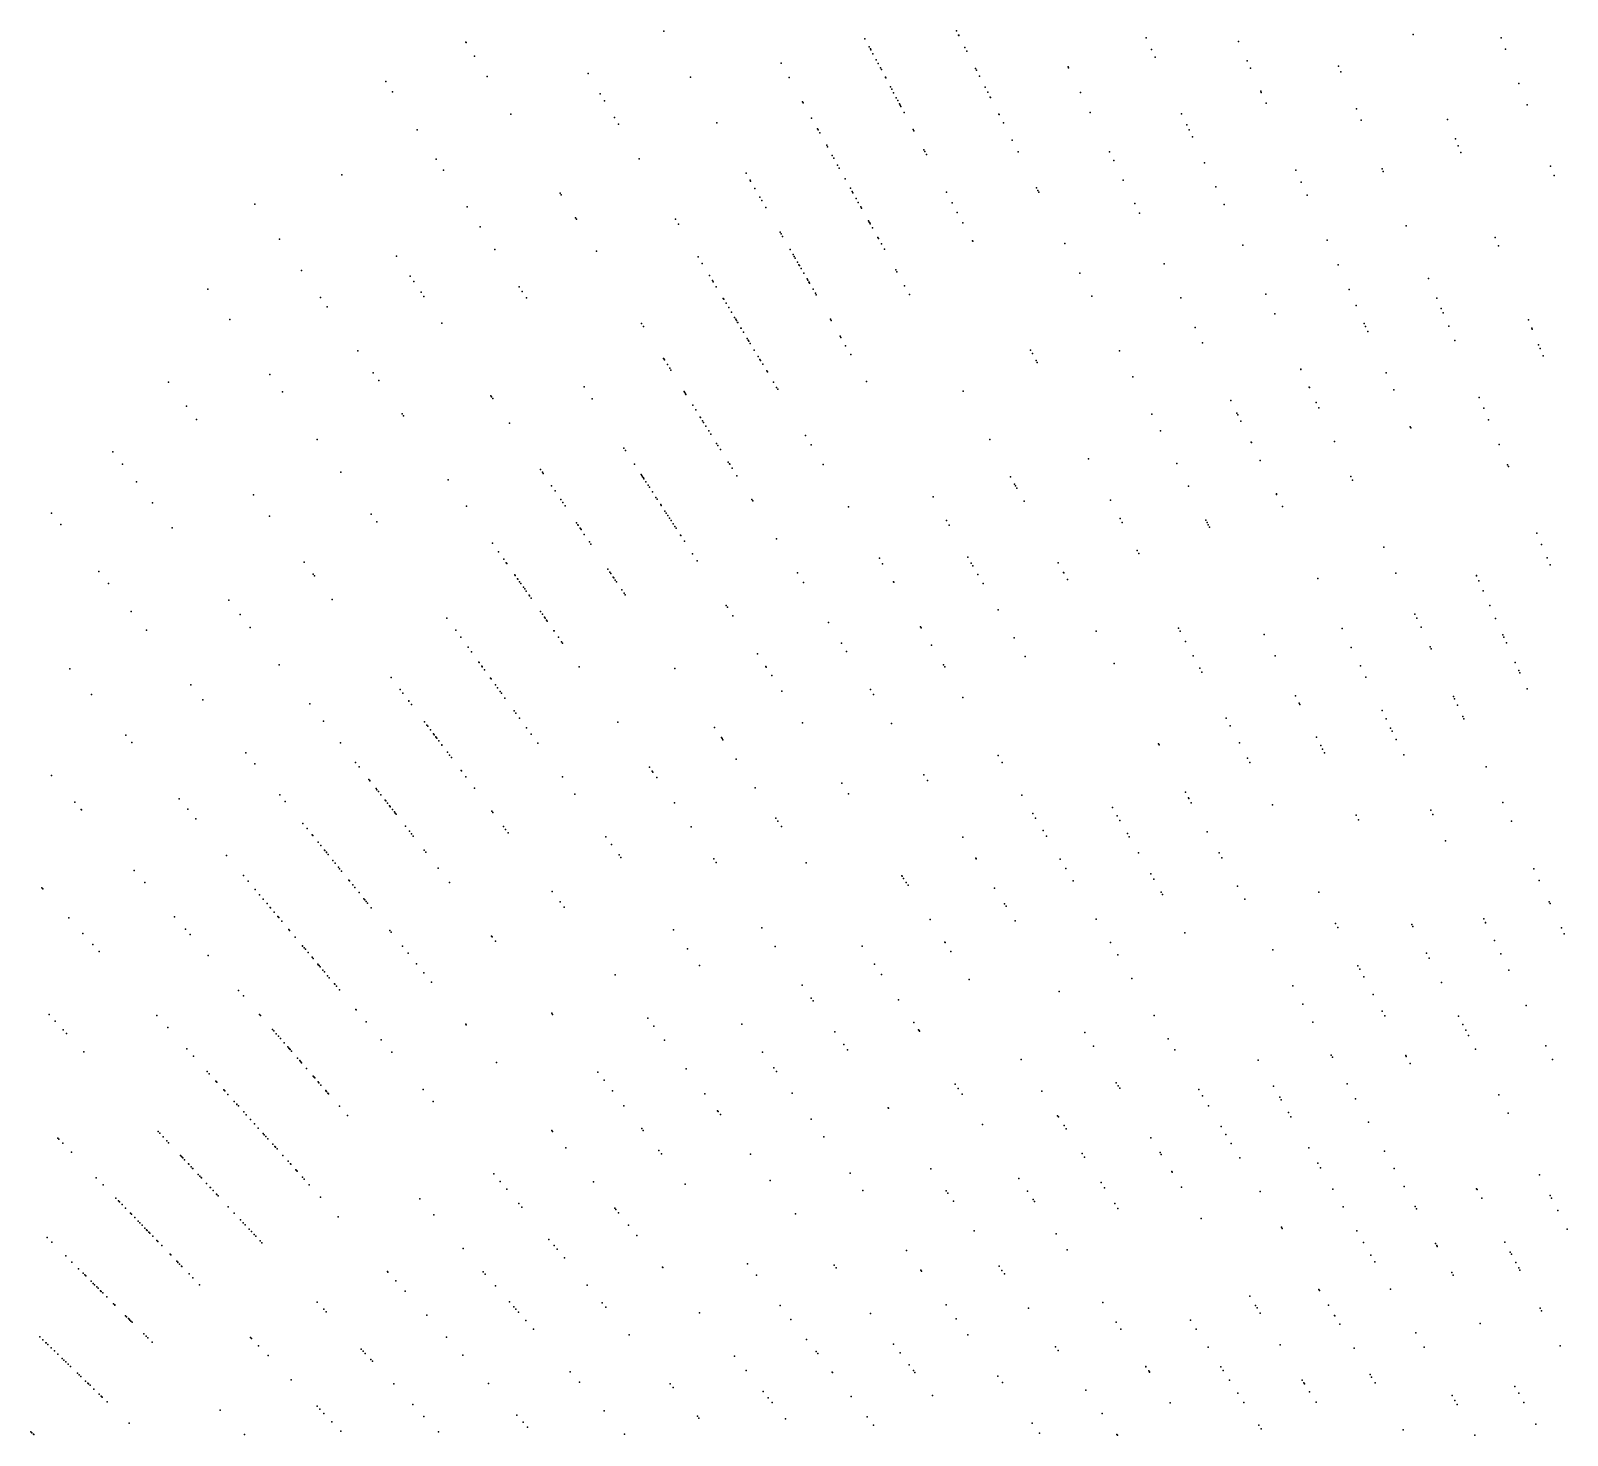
# Model space of a CAD drawing. Header units: metres. Extents: x -4327 to 4266, y -3886 to 3992.
# Drawn here: x -2178 to -1107, y 2028 to 3008 of the extents above; entities that cross this region are included whole.
import ezdxf

# ---------------------------------------------------------------- set-up
doc = ezdxf.new("R2010")
doc.units = ezdxf.units.M

msp = doc.modelspace()

# ---------------------------------------------------------------- linework, layer by layer
for p in [(-1874.63, 3000.04, 2059.18), (-1874.49, 2999.82, 2061.61), (-1736.55, 3007.8, 2070.13), (-1596.36, 3002.31, 2079.9), (-1532.66, 3008.01, 2233.18), (-1531.11, 3004.98, 2113.81), (-1531.02, 3004.8, 2080.53), (-1531.02, 3004.79, 2365.46), (-1530.95, 3004.65, 2178.18), (-1400.31, 3002.98, 2444.82), (-1335.91, 3000.49, 2501.8), (-1214.21, 3005.27, 2457.77), (-1152.77, 3003.07, 2480.84), (-1868.57, 2990.34, 2101.74), (-1593.41, 2996.78, 2163.56), (-1592.63, 2995.31, 2297.63), (-1592.24, 2994.58, 2324.16), (-1590.79, 2991.84, 2077.73), (-1526.74, 2996.39, 2084.85), (-1525.4, 2993.76, 2326.83), (-1396.54, 2994.88, 2435.44), (-1394.03, 2989.5, 2467.35), (-1149.76, 2995.24, 2485.56), (-1789.41, 2978.07, 2017.28), (-1654.82, 2985.38, 1989.35), (-1588.65, 2987.82, 2138.96), (-1587.26, 2985.2, 2083.28), (-1587.21, 2985.11, 2139.6), (-1585.67, 2982.21, 2344.46), (-1584.96, 2980.87, 2376.3), (-1519.23, 2981.66, 2184.87), (-1518.69, 2980.59, 2218.07), (-1454.82, 2982.83, 2443.13), (-1454.47, 2982.1, 2442.53), (-1329.94, 2987.09, 2396.13), (-1327.67, 2981.99, 2489.18), (-1266.32, 2983.26, 2399.51), (-1264.68, 2979.39, 2476.6), (-1930.39, 2972.54, 2070.89), (-1859.7, 2976.14, 2099.55), (-1717.93, 2975.54, 2073.41), (-1649.23, 2975.29, 2108.96), (-1582.16, 2975.6, 2355.65), (-1582.1, 2975.49, 2253.06), (-1581.89, 2975.11, 2352.52), (-1578.53, 2968.79, 2102.31), (-1577.73, 2967.29, 2321.88), (-1516.49, 2976.28, 2356.64), (-1512.58, 2968.61, 2430.39), (-1140.55, 2971.24, 2375.23), (-1925.82, 2965.5, 2094.54), (-1780.94, 2963.99, 2078.99), (-1777.97, 2959.03, 2075.51), (-1639.9, 2958.46, 2041.25), (-1639.55, 2957.83, 2282.43), (-1576.38, 2964.73, 2109.64), (-1574.54, 2961.27, 2069.11), (-1573.45, 2959.23, 2108.28), (-1572.21, 2956.91, 2076.15), (-1510.82, 2965.15, 2121.36), (-1509.09, 2961.75, 2430.34), (-1508.88, 2961.34, 2372.06), (-1446.11, 2964.97, 2406.38), (-1320.5, 2965.9, 2481.36), (-1320.11, 2965.02, 2503.13), (-1316.78, 2957.54, 2488.37), (-1843.2, 2949.73, 2073.2), (-1771.04, 2947.51, 1986.56), (-1633.57, 2947.03, 2309.04), (-1571.75, 2956.03, 2329.3), (-1571.34, 2955.27, 2087.66), (-1569.08, 2951.01, 2089.72), (-1503.02, 2949.85, 2387.47), (-1502.9, 2949.61, 2395.52), (-1439.34, 2951.09, 2458.81), (-1375.62, 2950.02, 2465.36), (-1253.68, 2953.49, 2430.19), (-1190.3, 2946.09, 2406.64), (-1134.83, 2956.34, 2403.91), (-1908.51, 2938.85, 2099.03), (-1768.17, 2942.73, 2115.41), (-1699.56, 2943.73, 2033.58), (-1629.45, 2939.61, 2023.24), (-1629.04, 2938.86, 2022.73), (-1627.91, 2936.82, 2279.57), (-1562.78, 2939.17, 2294.52), (-1562.28, 2938.23, 2299.15), (-1499.91, 2943.75, 2162.23), (-1372.09, 2942.46, 2509.58), (-1370.4, 2938.82, 2456), (-1250.36, 2945.65, 2399.11), (-1623.08, 2928.12, 2331.98), (-1622.42, 2926.92, 2115.32), (-1555.26, 2925.01, 2262.21), (-1493.73, 2931.61, 2489.22), (-1368.11, 2933.93, 2519.27), (-1184.82, 2932.53, 2387.43), (-1182.87, 2927.72, 2388.92), (-1895.27, 2918.45, 2079.3), (-1753.77, 2918.76, 2100.74), (-1619.18, 2921.07, 2232.91), (-1618.09, 2919.11, 2054.05), (-1615.44, 2914.32, 2088.45), (-1554.63, 2923.84, 2471.37), (-1553.52, 2921.74, 2270.28), (-1489.56, 2923.43, 2496.37), (-1425.88, 2923.48, 2424.74), (-1423, 2917.58, 2523.33), (-1359.68, 2915.85, 2401.1), (-1180.98, 2923.02, 2414.97), (-1961.07, 2907.41, 2100.7), (-1890.23, 2910.7, 2091.8), (-1679.25, 2908.55, 2016.75), (-1676.5, 2903.79, 2335.55), (-1676.08, 2903.06, 2022.91), (-1614.27, 2912.22, 2215.65), (-1610.13, 2904.76, 2145.22), (-1416.31, 2903.86, 2402.99), (-1295.94, 2910.73, 2454.53), (-1235.89, 2911.58, 2447.7), (-1235.19, 2909.93, 2391.63), (-1118.39, 2913.49, 2425.9), (-1115.92, 2907.07, 2431.48), (-1808.89, 2894.83, 1999.45), (-1808.08, 2893.53, 2003.55), (-1673.17, 2898.02, 2036.86), (-1606.47, 2898.15, 2356.77), (-1605.19, 2895.84, 2434.65), (-1604.75, 2895.05, 2117.64), (-1604.74, 2895.02, 2223.47), (-1539.5, 2895.38, 2466.87), (-1476.79, 2898.36, 2483.38), (-1475.9, 2896.62, 2395.99), (-1475.26, 2895.37, 2400.43), (-1351.88, 2899.11, 2475.39), (-1292.26, 2902.47, 2480.87), (-1288.15, 2893.23, 2442.52), (-2021.61, 2887.16, 2095.6), (-1873.65, 2885.17, 2025.16), (-1669.69, 2891.99, 2040.12), (-1668.34, 2889.65, 2093.86), (-1665.49, 2884.72, 2108.05), (-1602.53, 2891.04, 2416.76), (-1601.01, 2888.3, 2417.23), (-1599.33, 2885.27, 2184.78), (-1598.76, 2884.23, 2196.95), (-1535.59, 2888.02, 2474.59), (-1408.35, 2887.54, 2392.21), (-1346.09, 2886.7, 2374.39), (-1864.57, 2871.18, 1995.27), (-1798.09, 2877.54, 2108.71), (-1797.55, 2876.67, 2039.45), (-1728.4, 2876.54, 2035.14), (-1726.4, 2873.21, 2035.28), (-1593.92, 2875.51, 2314.14), (-1593.34, 2874.46, 2166.29), (-1593.06, 2873.95, 2449.55), (-1592.72, 2873.35, 2437.9), (-1532.04, 2881.35, 2482.9), (-1528.14, 2874.01, 2496.25), (-1405.01, 2880.7, 2474.65), (-1219.1, 2872.03, 2411.73), (-2004.42, 2862.61, 2072.62), (-1655.51, 2867.43, 2195.42), (-1654.84, 2866.26, 2254.8), (-1653.86, 2864.57, 2412.86), (-1591.11, 2870.44, 2163.27), (-1587.41, 2863.76, 2372.1), (-1587, 2863.02, 2258.99), (-1521.51, 2861.54, 2468.62), (-1521.3, 2861.16, 2446.02), (-1274.19, 2861.88, 2421.51), (-1157.07, 2863.84, 2466.55), (-1922.9, 2850.82, 2103.38), (-1854.38, 2855.49, 2031.92), (-1783.51, 2854.22, 2016.04), (-1712.63, 2850.29, 2321.61), (-1648.54, 2855.35, 2424.43), (-1646.52, 2851.86, 2374.75), (-1645.75, 2850.52, 2185.06), (-1584.96, 2859.34, 2368.43), (-1582.86, 2855.55, 2470.07), (-1457.01, 2859.55, 2489.15), (-1332.89, 2858.4, 2413.25), (-1154.68, 2857.94, 2450.47), (-1989.18, 2840.84, 2016.16), (-1709.84, 2845.66, 2093.4), (-1645.03, 2849.28, 2491.92), (-1643.44, 2846.52, 2231.4), (-1642.4, 2844.72, 2404.39), (-1642.11, 2844.22, 2190.57), (-1640.94, 2842.2, 2262.17), (-1639, 2838.82, 2147.87), (-1574.88, 2841.15, 2396.87), (-1574.14, 2839.82, 2445.34), (-1446.5, 2838.91, 2454.53), (-1387.85, 2845.52, 2392.47), (-1266.52, 2844.66, 2420.53), (-1913.4, 2836.73, 2098.11), (-1910.88, 2833, 2103.05), (-1837.42, 2829.38, 2030.85), (-1704.81, 2837.28, 2348.81), (-1702.74, 2833.83, 2064.59), (-1702.21, 2832.95, 2114.41), (-1700.03, 2829.32, 2088.93), (-1636.76, 2834.95, 2198.93), (-1636.27, 2834.1, 2157.07), (-1636.2, 2833.99, 2159.55), (-1635.47, 2832.72, 2204.98), (-1635.39, 2832.57, 2391.38), (-1635.02, 2831.93, 2421.08), (-1568.71, 2830.03, 2495.5), (-1203.47, 2835.19, 2448.6), (-2054.54, 2827.82, 2101.54), (-1975.93, 2821.92, 2099.44), (-1905.88, 2825.58, 2044.1), (-1903.96, 2822.74, 2121.13), (-1835.32, 2826.15, 2028.53), (-1832.4, 2821.64, 2040.33), (-1695.19, 2821.27, 2229.22), (-1694.85, 2820.71, 2065.02), (-1693.17, 2817.91, 2080.51), (-1632.59, 2827.73, 2172.72), (-1630.96, 2824.91, 2406.82), (-1630.39, 2823.92, 2177.5), (-1565.42, 2824.09, 2387.93), (-1438.3, 2822.82, 2421.39), (-1376.28, 2821.79, 2468.07), (-1316.96, 2824.22, 2452.47), (-1258.87, 2827.47, 2441.31), (-1197.63, 2821.44, 2396.07), (-2039.13, 2806.62, 2006.71), (-1971.4, 2815.45, 2094.63), (-1691.38, 2814.94, 2116.14), (-1689.5, 2811.8, 2311.61), (-1687.28, 2808.11, 2216.22), (-1686.52, 2806.84, 2155.84), (-1620.5, 2806.79, 2396.85), (-1310.6, 2810.59, 2424.24), (-1253.98, 2816.49, 2456.48), (-1194.59, 2814.28, 2463.37), (-1193.3, 2811.25, 2513.35), (-1891.41, 2804.13, 2038.63), (-1752.07, 2803.9, 2417.35), (-1750.78, 2801.83, 2073.26), (-1685.92, 2805.84, 2089.15), (-1685.19, 2804.62, 2192.72), (-1685.16, 2804.58, 2190.1), (-1685.11, 2804.49, 2300.27), (-1682.81, 2800.66, 2474.72), (-1682.77, 2800.6, 2267.91), (-1681.05, 2797.74, 2164.19), (-1619.97, 2805.88, 2352.61), (-1366.14, 2801.01, 2430.7), (-1248.37, 2803.89, 2399.3), (-1247.46, 2801.83, 2419.17), (-1245.87, 2798.26, 2407.97), (-1189.4, 2802.05, 2480.17), (-1133.87, 2806.42, 2477.15), (-1131.55, 2800.68, 2485.87), (-1131.26, 2799.96, 2487.99), (-1678.42, 2793.36, 2246.28), (-1677.76, 2792.27, 2119.27), (-1677.36, 2791.6, 2156.89), (-1676.38, 2789.97, 2390.67), (-1673.52, 2785.21, 2231.89), (-1613.66, 2794.94, 2381.29), (-1613.2, 2794.14, 2410.63), (-1609.84, 2788.33, 2329.86), (-1480.99, 2785.33, 2402.87), (-1360.97, 2790.41, 2459.86), (-1185.16, 2792.07, 2490.66), (-1126.81, 2788.96, 2503.11), (-1125.78, 2786.4, 2426.81), (-1949.86, 2784.69, 2038.83), (-1736.8, 2779.45, 2106.88), (-1736.42, 2778.86, 2071.24), (-1736.19, 2778.49, 2113.73), (-1734.12, 2775.17, 2086.02), (-1670.94, 2780.91, 2407.51), (-1669.65, 2778.76, 2444.25), (-1669.16, 2777.95, 2496.63), (-1667.63, 2775.41, 2477.51), (-1606.29, 2782.18, 2394.86), (-1479.7, 2782.91, 2408.94), (-1477.07, 2777.97, 2418.29), (-1476.36, 2776.63, 2419.86), (-1418.87, 2784.69, 2413.08), (-1123.67, 2781.19, 2411.48), (-2011.28, 2768.29, 2087.91), (-1939.2, 2769.47, 2111.34), (-1935.39, 2764.02, 2018.69), (-1732.53, 2772.63, 2091.64), (-1731.72, 2771.34, 2378.36), (-1664.91, 2770.87, 2254.3), (-1664.42, 2770.05, 2381.75), (-1409.68, 2766.66, 2438.26), (-1292.64, 2772.08, 2418.02), (-1292.52, 2771.82, 2478), (-1232.99, 2769.33, 2415.35), (-2082, 2762.91, 2018.81), (-2002.53, 2756.25, 2112.12), (-1857.18, 2753.39, 2053.96), (-1792.2, 2759.74, 2112.79), (-1722.34, 2756.31, 2155.08), (-1722.16, 2756.04, 2359.81), (-1721.96, 2755.71, 2531.64), (-1721.44, 2754.88, 2146.31), (-1721.15, 2754.42, 2246.63), (-1660.07, 2762.81, 2466.27), (-1657.96, 2759.3, 2305.44), (-1657.13, 2757.94, 2395.79), (-1595.38, 2763.29, 2438.7), (-1528.04, 2756.66, 2408.94), (-1286.78, 2759.51, 2469.74), (-1286.59, 2759.11, 2406.7), (-1227.77, 2757.61, 2432.16), (-2069.42, 2746.21, 2001.58), (-1856.68, 2752.63, 2055.9), (-1855.86, 2751.43, 2062.52), (-1786.67, 2751.24, 2083.61), (-1716.39, 2746.8, 2129.88), (-1714.34, 2743.52, 2222.12), (-1341.29, 2750.05, 2476.33), (-1281.8, 2748.83, 2493.27), (-1280.03, 2745.04, 2410.58), (-1168.23, 2752.19, 2403.65), (-1165.06, 2744.71, 2500.59), (-2062.46, 2736.98, 2119.44), (-1919.12, 2740.79, 2059.16), (-1918.13, 2739.37, 2068.16), (-1844.25, 2734.22, 2079.66), (-1711.22, 2738.53, 2280.86), (-1711.13, 2738.38, 2275.47), (-1709.54, 2735.83, 2111.31), (-1708.93, 2734.85, 2108.04), (-1707.31, 2732.26, 2326.06), (-1396.38, 2740.55, 2472.72), (-1337.03, 2741.31, 2465.7), (-1336.44, 2740.1, 2467.36), (-1334.3, 2735.71, 2398.16), (-1216.3, 2731.86, 2505.07), (-1161.68, 2736.75, 2422.37), (-1978.31, 2722.91, 2041.1), (-1705.3, 2729.05, 2249.37), (-1703.78, 2726.62, 2252.59), (-1637.83, 2725.81, 2474.74), (-1509.28, 2722.81, 2422.69), (-1390.43, 2728.88, 2456.7), (-1327.16, 2721.07, 2401.43), (-1327.03, 2720.82, 2491.27), (-1269.04, 2721.48, 2496.03), (-1215.92, 2731, 2501.51), (-2120.6, 2714.24, 2032.72), (-1764.41, 2716.96, 2070.07), (-1763.32, 2715.27, 2091.24), (-1699.78, 2720.22, 2109.27), (-1698.9, 2718.81, 2455.86), (-1697.18, 2716.06, 2285.79), (-1633.81, 2719.11, 2413.57), (-1154.29, 2719.33, 2425.77), (-2113.96, 2705.75, 2001.19), (-1961.78, 2700.16, 2054.05), (-1822.57, 2702.08, 2410.37), (-1821.27, 2700.14, 2038.88), (-1757.11, 2705.72, 2151.86), (-1691.64, 2707.2, 2286.23), (-1690.85, 2705.92, 2438.7), (-1690.7, 2705.68, 2298.14), (-1688.99, 2702.96, 2408.6), (-1625.56, 2705.39, 2436.92), (-1440.61, 2709.4, 2404.19), (-1378.86, 2706.17, 2406.45), (-1320.95, 2708.34, 2414.38), (-1148.35, 2705.34, 2440.25), (-1147.83, 2704.11, 2441.86), (-2104.26, 2693.34, 2108.62), (-1886.99, 2694.91, 2079.52), (-1820.7, 2699.3, 2045.67), (-1814.83, 2690.59, 2068.82), (-1752.41, 2698.47, 2275.26), (-1752, 2697.84, 2251.13), (-1751.36, 2696.85, 2127.12), (-1750.87, 2696.11, 2339.66), (-1750.44, 2695.44, 2307.06), (-1749.05, 2693.3, 2111.75), (-1747.61, 2691.08, 2122.56), (-1746.66, 2689.62, 2108.86), (-1685.64, 2697.59, 2387.5), (-1494.86, 2696.8, 2481.61), (-1492.08, 2691.79, 2463.2), (-1491.43, 2690.61, 2464.87), (-1490.57, 2689.07, 2411.57), (-1370.85, 2690.45, 2507.17), (-1257.7, 2697.14, 2438.24), (-1256.46, 2694.48, 2433.13), (-2092.95, 2678.85, 2112.66), (-2022.75, 2684.28, 2045.83), (-1812.46, 2687.08, 2391.53), (-1808.36, 2681.01, 2223.88), (-1807.01, 2679, 2227.41), (-1744.57, 2686.4, 2350), (-1742.09, 2682.58, 2088.38), (-1741.19, 2681.2, 2097.27), (-1675.27, 2681, 2432.66), (-1674.67, 2680.04, 2434.54), (-1548.95, 2682.85, 2468.32), (-1485.46, 2679.83, 2496.43), (-1425.27, 2680.55, 2487.35), (-1309.56, 2684.99, 2442.11), (-1309.38, 2684.62, 2439.06), (-2163.44, 2671.62, 2006.08), (-2011.51, 2669.36, 2026.97), (-1940.51, 2670.88, 2069.2), (-1874.1, 2676.5, 2067.81), (-1805.43, 2676.65, 2233.26), (-1738.78, 2677.49, 2218.62), (-1738.4, 2676.9, 2325.67), (-1735.81, 2672.91, 2306.27), (-1735.8, 2672.89, 2108.22), (-1734.93, 2671.55, 2305.09), (-1733.9, 2669.97, 2477.51), (-1732.71, 2668.14, 2315.39), (-1607.87, 2675.95, 2473.52), (-1418.53, 2667.86, 2500.47), (-1305.32, 2676.29, 2434.2), (-2156.97, 2663.64, 2017.67), (-2079.29, 2661.37, 2030.56), (-1936.62, 2665.53, 2087.66), (-1797.44, 2664.82, 2254.63), (-1796.44, 2663.34, 2188.64), (-1796.35, 2663.2, 2191.1), (-1794.94, 2661.11, 2428.44), (-1794.75, 2660.82, 2422.68), (-1794.25, 2660.09, 2137.63), (-1794.23, 2660.06, 2196.21), (-1792.02, 2656.77, 2340.35), (-1731.6, 2666.43, 2230.09), (-1730.1, 2664.12, 2425.13), (-1728.85, 2662.2, 2281.24), (-1728.06, 2660.99, 2282.82), (-1539.5, 2666.5, 2461.52), (-1537.58, 2663.16, 2463.94), (-1416.98, 2664.95, 2503.29), (-1358.71, 2666.62, 2433.01), (-1357.89, 2665.01, 2500.04), (-1357.07, 2663.41, 2421.97), (-1356.29, 2661.87, 2505.41), (-1128.12, 2657.69, 2453.68), (-1855.98, 2650.62, 2212.24), (-1788.52, 2651.59, 2343.82), (-1787.42, 2649.96, 2218.73), (-1724.91, 2656.12, 2289.15), (-1724.82, 2655.99, 2260.23), (-1722.17, 2651.91, 2419.47), (-1658.16, 2653.61, 2476.47), (-1234.66, 2647.73, 2423.01), (-1124.77, 2649.8, 2440.99), (-1987.38, 2637.34, 2074.8), (-1851.75, 2644.57, 2120.42), (-1848.21, 2639.51, 2054.03), (-1846.41, 2636.95, 2416.16), (-1846.12, 2636.53, 2210.8), (-1716.51, 2643.19, 2389.79), (-1713.39, 2638.4, 2464.78), (-1586.32, 2640.08, 2465.07), (-1584.05, 2636.3, 2415.1), (-1524.71, 2640.88, 2470.76), (-1522.26, 2636.63, 2458.54), (-1461.61, 2636.81, 2494.89), (-1406.64, 2645.5, 2501.61), (-1405.56, 2643.46, 2499.69), (-1120.76, 2640.35, 2408.18), (-1118.68, 2635.44, 2406.37), (-2130.5, 2630.95, 2025.37), (-1981.16, 2629.09, 2126.37), (-1980.18, 2627.78, 2097.44), (-1840.46, 2628.45, 2092.51), (-1840.27, 2628.18, 2253.08), (-1838.51, 2625.66, 2256.15), (-1838.36, 2625.45, 2474.65), (-1775.62, 2632.46, 2372.48), (-1774.2, 2630.36, 2303.84), (-1773.61, 2629.49, 2375.19), (-1771.83, 2626.84, 2135.95), (-1771.57, 2626.46, 2289.88), (-1770.48, 2624.84, 2436.32), (-1643.41, 2630.01, 2440.72), (-1521.27, 2634.91, 2517.84), (-1517.73, 2628.79, 2440.3), (-1457.91, 2630.14, 2428.38), (-1457.75, 2629.86, 2433.55), (-1455.18, 2625.21, 2440.1), (-1280.78, 2625.99, 2428.59), (-1226.23, 2629.66, 2438.7), (-1170.07, 2628.01, 2433.97), (-1169.98, 2627.83, 2431.11), (-1168.44, 2624.36, 2435.98), (-2123.62, 2622.45, 2046.42), (-1837.18, 2623.77, 2111.26), (-1836.33, 2622.55, 2168.37), (-1834.47, 2619.9, 2043.68), (-1833.61, 2618.67, 2175.35), (-1832.61, 2617.24, 2121.04), (-1830.59, 2614.35, 2338.79), (-1830.33, 2613.99, 2406.02), (-1769.64, 2623.61, 2090.91), (-1765.98, 2618.17, 2402.82), (-1764.27, 2615.64, 2392.36), (-1763.56, 2614.58, 2372.48), (-1639.14, 2623.18, 2434.38), (-1576.43, 2623.63, 2463.43), (-1576.25, 2623.32, 2468.65), (-1514.08, 2622.46, 2442.59), (-1165.35, 2617.42, 2440.29), (-2107.82, 2602.94, 2048.72), (-2039.75, 2610.76, 2066.49), (-1967.84, 2611.41, 2079.36), (-1829.17, 2612.33, 2310.35), (-1693.17, 2607.25, 2452.15), (-1692.32, 2605.94, 2450.91), (-1503.43, 2604.02, 2433.55), (-1160.8, 2607.2, 2471.34), (-2031.97, 2600.8, 2078.66), (-1887.84, 2598.39, 2170.2), (-1822.55, 2602.88, 2431.32), (-1821.28, 2601.05, 2206.63), (-1819.83, 2598.98, 2290.64), (-1819.41, 2598.38, 2311.24), (-1818.37, 2596.89, 2208.24), (-1817.91, 2596.25, 2277.73), (-1688.47, 2600.02, 2461.84), (-1621.75, 2595.35, 2427.53), (-1557.61, 2592.31, 2497.17), (-1212.96, 2601.21, 2412.32), (-1211.64, 2598.36, 2460.82), (-1156.77, 2598.15, 2487.3), (-2097.33, 2589.99, 2068.62), (-2024.96, 2591.83, 2096.63), (-1881.68, 2589.9, 2186.08), (-1878.12, 2585.01, 2017.27), (-1813.25, 2589.59, 2348.6), (-1813.12, 2589.4, 2130.92), (-1810.03, 2584.99, 2357.81), (-1807.87, 2581.91, 2112.27), (-1557.19, 2591.6, 2504.83), (-1492.28, 2584.71, 2434.42), (-1435.3, 2589.35, 2431.01), (-1377.8, 2591.27, 2447.62), (-1376.73, 2589.25, 2453.86), (-1372.88, 2582.01, 2422.69), (-1318.13, 2586.97, 2459.29), (-1263.79, 2591.16, 2471.79), (-1208.67, 2592, 2454.8), (-1151.66, 2586.68, 2419.64), (-1150.97, 2585.13, 2420.86), (-1873.02, 2577.99, 2211.89), (-1870.72, 2574.83, 2036.13), (-1807.19, 2580.93, 2427.22), (-1671.19, 2573.41, 2414.9), (-1612.69, 2580.84, 2485.07), (-1609.15, 2575.18, 2414.06), (-1549.89, 2579.45, 2443.67), (-1484.65, 2571.49, 2424.67), (-1367.53, 2571.95, 2478.26), (-1310.5, 2572.01, 2439.66), (-1257.34, 2577.93, 2410.71), (-1202.31, 2578.37, 2417.74), (-1201.6, 2576.83, 2453.93), (-1149.2, 2581.15, 2422.48), (-2150.66, 2563.06, 2051.59), (-2004.68, 2565.87, 2095.68), (-1865.54, 2567.69, 2228.8), (-1865.28, 2567.33, 2149.31), (-1863.38, 2564.73, 2102.02), (-1863.22, 2564.51, 2121.82), (-1863.18, 2564.44, 2059.74), (-1861.61, 2562.29, 2344.91), (-1795.58, 2564.35, 2389.93), (-1728.9, 2563.19, 2485.57), (-1665.52, 2564.68, 2425.66), (-1665.2, 2564.18, 2425.2), (-1541.63, 2565.7, 2436.06), (-1540.78, 2564.29, 2500.52), (-1422.72, 2566.66, 2447.46), (-1362.99, 2563.41, 2448.28), (-1361.56, 2560.72, 2448.41), (-1251.05, 2565.02, 2457.68), (-1143.05, 2567.33, 2428.18), (-1140.58, 2561.79, 2417.61), (-1139.85, 2560.14, 2453.61), (-2066.42, 2551.82, 2120.94), (-1926.77, 2556.91, 2031.06), (-1857.39, 2556.48, 2255.3), (-1857.18, 2556.19, 2318.06), (-1856.97, 2555.91, 2403.73), (-1854, 2551.81, 2171.63), (-1852.54, 2549.8, 2360.2), (-1661.38, 2558.3, 2433.21), (-1247.24, 2557.23, 2471.91), (-2135.5, 2544.99, 2054.62), (-2057.99, 2541.41, 2094.64), (-1983.42, 2538.66, 2123.5), (-1920.47, 2548.55, 2158.78), (-1918.64, 2546.12, 2113.91), (-1914.47, 2540.58, 2223.59), (-1914.32, 2540.39, 2149.34), (-1850.7, 2547.27, 2110.05), (-1849.84, 2546.08, 2335.4), (-1849.74, 2545.95, 2186.95), (-1847.33, 2542.63, 2454.09), (-1654.35, 2547.47, 2533.29), (-1592.57, 2548.64, 2500.87), (-1590.42, 2545.2, 2500.26), (-1528.05, 2543.1, 2468.88), (-1296.31, 2544.16, 2456.28), (-1293.74, 2539.11, 2432.54), (-1186.19, 2543.8, 2495.53), (-1185.35, 2542, 2436.82), (-1134.86, 2548.94, 2467.17), (-1912.56, 2538.06, 2104.71), (-1840.84, 2533.7, 2214.64), (-1839.66, 2532.07, 2359.82), (-1837.17, 2528.65, 2407.84), (-1344.52, 2528.67, 2417.77), (-1293.2, 2538.04, 2415.44), (-1235.92, 2534.02, 2441.39), (-1233.02, 2528.06, 2492.59), (-1183.28, 2537.56, 2424.54), (-1179.68, 2529.83, 2438.54), (-1178.91, 2528.18, 2482.93), (-1973.88, 2526.45, 2019.24), (-1903.52, 2526.05, 2270.47), (-1903.45, 2525.96, 2233.99), (-1901.75, 2523.71, 2350.32), (-1901.2, 2522.97, 2346.96), (-1899.28, 2520.43, 2234.26), (-1897.16, 2517.62, 2320.7), (-1832.3, 2521.94, 2377.16), (-1829.01, 2517.41, 2410.69), (-1768.66, 2525.9, 2451.4), (-1701.18, 2522.1, 2459.41), (-1639.89, 2525.21, 2486.19), (-1577.77, 2524.96, 2447.55), (-1341.68, 2523.33, 2423.37), (-1229.92, 2521.71, 2483.6), (-1228.83, 2519.48, 2484.14), (-2111.74, 2516.67, 2081.64), (-2107.48, 2511.6, 2092.51), (-1962.11, 2511.38, 2024.23), (-1896.71, 2517.02, 2317.5), (-1895.57, 2515.51, 2108.33), (-1895.53, 2515.46, 2442.88), (-1895.28, 2515.12, 2053.72), (-1895.26, 2515.1, 2022.02), (-1894.95, 2514.68, 2026.54), (-1893.56, 2512.84, 2111.07), (-1891.44, 2510.03, 2473.5), (-1891.28, 2509.82, 2440.15), (-1824.51, 2511.22, 2445.66), (-1696.47, 2515.12, 2485.61), (-1696.04, 2514.48, 2487.74), (-1695.38, 2513.5, 2492.32), (-1391.71, 2510.72, 2442.29), (-1391.3, 2509.97, 2417.38), (-1335.36, 2511.45, 2444.14), (-1281.59, 2515.26, 2417.69), (-1278.62, 2509.43, 2476.72), (-1277.39, 2507.02, 2479.79), (-1225.98, 2513.62, 2435.12), (-2028.09, 2504.48, 2119.16), (-2021.77, 2496.68, 2013.57), (-1951.44, 2497.72, 2195.03), (-1887.5, 2504.8, 2197.37), (-1885.99, 2502.8, 2167.7), (-1884.73, 2501.12, 2399), (-1686.22, 2499.93, 2512.11), (-1503.63, 2502.47, 2440.24), (-1500.79, 2497.74, 2457.3), (-1329.64, 2500.69, 2414.93), (-1328.04, 2497.68, 2414.69), (-1276.08, 2504.44, 2447.43), (-1220.82, 2503.05, 2443.64), (-2163.36, 2488.66, 2102.01), (-1949.06, 2494.69, 2035.09), (-1942.16, 2485.85, 2047.39), (-1941.6, 2485.14, 2479.2), (-1877.95, 2492.12, 2368.84), (-1877.72, 2491.82, 2430.84), (-1877.71, 2491.81, 2398.18), (-1874.59, 2487.66, 2399.6), (-1807.32, 2487.57, 2469.17), (-1746.67, 2494.51, 2450.89), (-1744.7, 2491.69, 2437.21), (-1744.2, 2490.98, 2472.12), (-1741.55, 2487.19, 2482.14), (-1555.31, 2489.02, 2453.22), (-1552.88, 2485.12, 2454.82), (-1163.24, 2494.57, 2471.53), (-2004.23, 2475.02, 2111.7), (-1941.48, 2484.98, 2326.81), (-1937.21, 2479.51, 2230.2), (-1936.58, 2478.71, 2229.47), (-1935.53, 2477.37, 2087.02), (-1933.81, 2475.16, 2198.09), (-1868.65, 2479.78, 2175.42), (-1798.7, 2475.69, 2484.96), (-1672.83, 2480.07, 2421.12), (-1612.61, 2483.2, 2480.35), (-1607.79, 2475.78, 2445.66), (-1487.02, 2474.82, 2453.68), (-1373.01, 2476.98, 2430.86), (-2147.18, 2470.05, 2103.9), (-2142.76, 2464.96, 2134.99), (-2142.51, 2464.68, 2109.41), (-2074.45, 2472.23, 2122.19), (-2068.47, 2465.11, 2103.53), (-2000.6, 2470.54, 2120.37), (-1930.88, 2471.41, 2443.44), (-1930.84, 2471.36, 2290.37), (-1930.51, 2470.94, 2432), (-1929.18, 2469.23, 2386.82), (-1927.82, 2467.49, 2239.98), (-1927.4, 2466.96, 2150.36), (-1927.31, 2466.84, 2198.34), (-1925.82, 2464.94, 2398.88), (-1856.6, 2463.79, 2411.62), (-1729.11, 2469.42, 2519.76), (-1423.88, 2466.23, 2396.18), (-1370.81, 2473, 2483.76), (-1370.6, 2472.63, 2472.49), (-1368.95, 2469.64, 2472.22), (-1312.37, 2468.21, 2510.11), (-1202, 2464.46, 2454.02), (-1151.69, 2469.81, 2444.32), (-2062.89, 2458.45, 2009.03), (-1988.15, 2455.15, 2043.04), (-1924.44, 2463.18, 2356.81), (-1923.82, 2462.37, 2161.44), (-1923.17, 2461.55, 2411.86), (-1916.78, 2453.37, 2178.74), (-1855.84, 2462.78, 2416.06), (-1658.49, 2458.81, 2448.94), (-1657.1, 2456.75, 2452.34), (-1654.64, 2453.1, 2456.86), (-1479.39, 2462.12, 2411.56), (-1477.46, 2458.9, 2416.42), (-1420.58, 2460.51, 2473.86), (-1418.68, 2457.23, 2486.94), (-1253.91, 2460.93, 2453), (-1252.24, 2457.65, 2460.51), (-1200.5, 2461.38, 2456.34), (-1145.62, 2456.8, 2471.76), (-1985.33, 2451.68, 2057.27), (-1981.78, 2447.29, 2331.52), (-1981.34, 2446.75, 2147.43), (-1913.93, 2449.72, 2365.28), (-1912.54, 2447.94, 2245.36), (-1911.33, 2446.39, 2388.91), (-1848.41, 2452.92, 2438.99), (-1846.98, 2451.03, 2475.56), (-1845.22, 2448.7, 2473.2), (-1777.06, 2445.91, 2493.62), (-1717.47, 2452.8, 2497.26), (-1528.23, 2445.68, 2469.89), (-1472.21, 2450.17, 2431.93), (-1469.87, 2446.28, 2474.05), (-1413.37, 2448.04, 2469.46), (-1412.12, 2445.87, 2497.31), (-1357.74, 2449.42, 2492.74), (-1191.57, 2443.07, 2478.49), (-2041.41, 2432.86, 2034.23), (-1977.5, 2442.01, 2347.79), (-1975.71, 2439.8, 2240.63), (-1973.13, 2436.61, 2171.26), (-1972.89, 2436.31, 2352.98), (-1971.86, 2435.04, 2082.51), (-1971.72, 2434.87, 2254.2), (-1970.68, 2433.59, 2294.76), (-1903.64, 2436.55, 2406.26), (-1902.51, 2435.1, 2185.19), (-1773.1, 2440.46, 2441.41), (-1767.8, 2433.17, 2508.31), (-1405.59, 2434.55, 2483.02), (-1349.53, 2434.62, 2458.69), (-2105.73, 2422.36, 2043.55), (-1967.31, 2429.42, 2119.75), (-1965.66, 2427.39, 2376.48), (-1963.44, 2424.65, 2090.84), (-1962.59, 2423.59, 2102.27), (-1961.28, 2421.98, 2463.76), (-1893.85, 2424.02, 2412.81), (-1893.84, 2424, 2461.95), (-1766.5, 2431.37, 2459.57), (-1701.8, 2430.42, 2447.17), (-1700.08, 2427.97, 2431.14), (-1637.48, 2427.67, 2461.22), (-1519.06, 2431, 2463.2), (-1518.93, 2430.79, 2414.48), (-1518.75, 2430.5, 2419.54), (-1460.28, 2430.32, 2430.94), (-1456.31, 2423.71, 2492.02), (-1347.56, 2431.06, 2449.71), (-1130.04, 2423.39, 2464.98), (-2170.29, 2410.35, 2027.96), (-2098.37, 2413.9, 2130.84), (-2029.56, 2418.74, 2113.47), (-2026.41, 2414.98, 2036.3), (-1956.21, 2415.71, 2208.29), (-1955.76, 2415.16, 2340.51), (-1953.39, 2412.24, 2303.37), (-1952.07, 2410.6, 2120.66), (-1885.96, 2413.92, 2429.86), (-1570.62, 2418.54, 2453.47), (-1570.47, 2418.3, 2472.28), (-1569.54, 2416.87, 2470.81), (-1567.58, 2413.87, 2427.17), (-1566.38, 2412.01, 2479.48), (-1451.23, 2415.25, 2477.87), (-1397.14, 2419.91, 2454.56), (-1395.11, 2416.4, 2461.81), (-1336.67, 2411.42, 2475.71), (-1126.31, 2415.38, 2419.46), (-2169.62, 2409.6, 2124.57), (-2021.43, 2409.05, 2060.59), (-2018.38, 2405.41, 2154.31), (-2015.89, 2402.44, 2292.96), (-1949.1, 2406.93, 2402.12), (-1945.66, 2402.68, 2176.14), (-1945.03, 2401.91, 2424.22), (-1944.02, 2400.67, 2281.89), (-1943.15, 2399.59, 2504.55), (-1814.33, 2407.69, 2503.18), (-1808.94, 2400.55, 2443.57), (-1505.99, 2410.09, 2431.26), (-1389.78, 2407.17, 2449.71), (-1388.87, 2405.59, 2475.14), (-1331.6, 2402.26, 2439.38), (-1279.94, 2407.22, 2475.08), (-1119.33, 2400.42, 2487.45), (-2151.4, 2389.38, 2034.79), (-2077.7, 2390.12, 2040.71), (-2013.21, 2399.25, 2166.42), (-2010.99, 2396.61, 2084.26), (-2010.75, 2396.32, 2071.72), (-2008.16, 2393.24, 2363.58), (-2005.68, 2390.28, 2115.82), (-2005.4, 2389.94, 2323.08), (-2005.01, 2389.47, 2510.45), (-1940.56, 2396.39, 2233.94), (-1806.05, 2396.71, 2445.11), (-1499.16, 2399.16, 2436.31), (-1498.05, 2397.38, 2442.57), (-1165.05, 2388.71, 2496), (-1118.8, 2399.27, 2403.33), (-2141.62, 2378.51, 2147.42), (-2070.1, 2381.38, 2050.34), (-2002.94, 2387.01, 2301.79), (-1998, 2381.13, 2370.33), (-1997.53, 2380.57, 2205.15), (-1927.65, 2380.44, 2391.78), (-1926.79, 2379.39, 2425.86), (-1729.85, 2380.94, 2440.88), (-1668.19, 2382.42, 2447.2), (-1550.93, 2388.22, 2438.83), (-1491.75, 2387.3, 2500.14), (-1435.13, 2388.46, 2434.26), (-1373.45, 2378.89, 2450.36), (-1268.37, 2385.45, 2474.29), (-1266.84, 2382.58, 2476.73), (-1215.09, 2384.75, 2459.25), (-1214.37, 2383.34, 2479.41), (-1164.97, 2388.55, 2409.94), (-1163.77, 2386.08, 2402.18), (-1163.69, 2385.92, 2399.39), (-1110.91, 2382.35, 2471.42), (-1109.01, 2378.27, 2416.45), (-2134.7, 2370.83, 2135.44), (-2066.84, 2377.62, 2059.34), (-1993.56, 2375.83, 2239.13), (-1988.56, 2369.87, 2274.85), (-1988.4, 2369.68, 2415.47), (-1987.25, 2368.31, 2206.5), (-1986.47, 2367.38, 2254.33), (-1918.86, 2369.59, 2434.88), (-1856.69, 2376.46, 2438.04), (-1856.34, 2376.01, 2492.45), (-1854.03, 2373.05, 2505.98), (-1720.2, 2367.65, 2457.05), (-1658.98, 2369.28, 2439.09), (-1598.31, 2369.59, 2426.38), (-1540.59, 2372.31, 2438.67), (-1540.49, 2372.14, 2441.19), (-1425.31, 2372.11, 2457.81), (-1157.6, 2373.43, 2431.69), (-2130.31, 2365.95, 2116), (-2054.16, 2363.04, 2068.72), (-1984.57, 2365.12, 2427.13), (-1981.85, 2361.87, 2105.44), (-1981.17, 2361.07, 2238.03), (-1977.82, 2357.07, 2301.58), (-1977.46, 2356.65, 2167.89), (-1914.82, 2364.61, 2479.06), (-1908.93, 2357.33, 2438.58), (-1589.84, 2357.03, 2486.47), (-1536.44, 2365.92, 2448.24), (-1420.12, 2363.48, 2446.18), (-1312.09, 2367.07, 2465.06), (-1204.85, 2364.66, 2462.67), (-1203.06, 2361.13, 2502.38), (-1153.13, 2364.27, 2478.58), (-1976.92, 2356, 2445.02), (-1976.12, 2355.05, 2490.9), (-1974.25, 2352.82, 2313.14), (-1973.27, 2351.65, 2193.5), (-1970.96, 2348.9, 2364.81), (-1969.81, 2347.53, 2419.92), (-1903.83, 2351.04, 2500.73), (-1770.6, 2349.66, 2461.88), (-1711.8, 2356.1, 2483.22), (-1584.96, 2349.79, 2484.3), (-1523.65, 2346.21, 2501.01), (-1410.24, 2347.03, 2488.5), (-1252.68, 2355.95, 2465.19), (-1251.42, 2353.58, 2468.1), (-1248.51, 2348.11, 2475.87), (-1147.5, 2352.73, 2488.13), (-2033.05, 2338.76, 2093.92), (-1966.22, 2343.24, 2140.61), (-1965.97, 2342.96, 2374.83), (-1964.89, 2341.67, 2206.94), (-1962.73, 2339.09, 2430.2), (-1898.56, 2344.53, 2449.81), (-1640.17, 2342.41, 2481.66), (-1460.96, 2338.02, 2462.02), (-1298.16, 2341.94, 2487.43), (-1242.02, 2335.91, 2428.21), (-1194.43, 2344.2, 2444.04), (-2029.66, 2334.85, 2085.51), (-1951.3, 2325.47, 2498.26), (-1951.05, 2325.17, 2442.9), (-1633.86, 2333.4, 2423.5), (-1632.53, 2331.5, 2416.19), (-1573.05, 2332.14, 2512.14), (-1291.1, 2329.21, 2407.1), (-1135.49, 2328.11, 2456.72), (-2165.21, 2321.9, 2050.68), (-2160.86, 2317.23, 2041.66), (-2090.09, 2321.28, 2068.68), (-2018.5, 2322.02, 2445.95), (-2017.81, 2321.23, 2102.75), (-1944.04, 2316.82, 2508.39), (-1874.71, 2315.08, 2454.29), (-1874.4, 2314.69, 2437.56), (-1814.75, 2322.77, 2474.73), (-1814.16, 2322.02, 2452.09), (-1747.78, 2319.38, 2462.66), (-1743.64, 2313.88, 2489.59), (-1682.15, 2315.28, 2424.07), (-1562.38, 2316.33, 2497.84), (-1394.76, 2321.28, 2474.71), (-1284.15, 2316.67, 2439.14), (-1235.79, 2324.18, 2431.93), (-1234.07, 2320.94, 2439.2), (-1182.51, 2320.8, 2513.95), (-1179.54, 2314.98, 2426.8), (-2155.33, 2311.31, 2048.66), (-2152.92, 2308.72, 2078.3), (-2082.44, 2312.79, 2093.01), (-2009.34, 2311.48, 2262.43), (-2008.51, 2310.52, 2157.38), (-2006.78, 2308.54, 2083.92), (-2005.22, 2306.74, 2232.13), (-2003.84, 2305.15, 2302.93), (-1933.58, 2304.35, 2442.72), (-1736.19, 2304, 2443.62), (-1617.43, 2309.94, 2504.46), (-1558.96, 2311.25, 2467.86), (-1558.57, 2310.67, 2505.45), (-1558.31, 2310.29, 2453.31), (-1443.08, 2309.42, 2480.38), (-1384.93, 2304.91, 2478.88), (-1177.55, 2311.07, 2433.32), (-1175.66, 2307.37, 2472.26), (-2140.96, 2295.9, 2083.98), (-2069.05, 2297.91, 2096.74), (-2064.45, 2292.8, 2106.85), (-2001.32, 2302.26, 2292.22), (-1998.81, 2299.37, 2199.62), (-1997.93, 2298.35, 2213.84), (-1997.5, 2297.86, 2364.1), (-1997.18, 2297.49, 2393.14), (-1996.09, 2296.24, 2116.84), (-1926.2, 2295.56, 2452.45), (-1667.9, 2295.66, 2484.4), (-1611.18, 2301, 2459.37), (-1608.63, 2297.35, 2501.79), (-1437.07, 2299.79, 2464.63), (-1380.27, 2297.16, 2486.82), (-1271.34, 2293.56, 2503.51), (-1219.44, 2293.43, 2423.51), (-1218.99, 2292.59, 2425.27), (-1170.75, 2297.73, 2483.54), (-1121.79, 2300.02, 2437.71), (-2054.86, 2282.15, 2079.91), (-1991.97, 2291.5, 2217.38), (-1991.95, 2291.47, 2179.5), (-1990.46, 2289.76, 2444.55), (-1989.86, 2289.07, 2379.02), (-1989.75, 2288.94, 2157.1), (-1989.17, 2288.28, 2464.86), (-1985.68, 2284.26, 2419.68), (-1853.21, 2288.52, 2458.67), (-1782.71, 2281.76, 2458.09), (-1721.13, 2284.02, 2417.07), (-1659.96, 2284.74, 2424.02), (-1658.15, 2282.24, 2497.19), (-1487.48, 2290.52, 2460.47), (-1322.18, 2290.08, 2435.08), (-1270.5, 2292.05, 2504.59), (-1216.37, 2287.66, 2435.98), (-1117.12, 2290.44, 2448.85), (-2053.48, 2280.62, 2110.42), (-2048.85, 2275.48, 2120.45), (-2048.36, 2274.93, 2137.28), (-2048.15, 2274.7, 2080.44), (-1981.05, 2278.94, 2387.17), (-1980.56, 2278.37, 2174.52), (-1980.13, 2277.88, 2242.3), (-1979.95, 2277.68, 2153.92), (-1977.59, 2274.96, 2247.09), (-1977.07, 2274.36, 2398.44), (-1975.6, 2272.67, 2134.35), (-1778.22, 2276.02, 2430.3), (-1533.42, 2273.38, 2484.02), (-1421.15, 2274.32, 2499.47), (-1419.85, 2272.23, 2472.72), (-1311.68, 2271.9, 2490.84), (-1260.25, 2273.55, 2436.01), (-2043.28, 2269.3, 2315.48), (-2042.96, 2268.93, 2092.25), (-2042.63, 2268.57, 2106.63), (-2040.51, 2266.22, 2101.99), (-2036.12, 2261.34, 2320.46), (-1972.24, 2268.8, 2414.07), (-1972.13, 2268.67, 2115.85), (-1971.95, 2268.47, 2468.13), (-1971.76, 2268.25, 2304.86), (-1970.78, 2267.12, 2496.99), (-1970.4, 2266.69, 2455.24), (-1904.35, 2269.51, 2465.37), (-1897.42, 2261.26, 2475.53), (-1772.43, 2268.61, 2473.79), (-1707.92, 2266.48, 2427.85), (-1707.92, 2266.48, 2427.85), (-1647.07, 2266.99, 2521.69), (-1531.36, 2270.33, 2469.83), (-1528.6, 2266.25, 2470.8), (-1473.1, 2268.38, 2463.54), (-1418.74, 2270.45, 2500.69), (-1363.73, 2269.63, 2427.61), (-1361.08, 2265.23, 2495.52), (-1307.24, 2264.21, 2493.28), (-1306.25, 2262.49, 2491.38), (-1254.52, 2263.21, 2481.19), (-1154.49, 2265.82, 2481.33), (-2034.37, 2259.39, 2339.51), (-2034.2, 2259.21, 2297.36), (-2033.21, 2258.11, 2247.16), (-2029.48, 2253.96, 2120.04), (-2027.68, 2251.97, 2334.45), (-1962.75, 2257.89, 2317.75), (-1957.17, 2251.46, 2468.75), (-1764.39, 2258.32, 2427.46), (-1699.12, 2254.81, 2444.83), (-1698.63, 2254.16, 2487.56), (-1697.08, 2252.09, 2482.55), (-1580.28, 2256.88, 2479.38), (-1580.07, 2256.58, 2468.19), (-1462.05, 2251.36, 2480.12), (-1461.55, 2250.6, 2492.87), (-1356.87, 2258.2, 2420.69), (-1301.14, 2253.65, 2508.89), (-1299.4, 2250.62, 2502.79), (-1147.96, 2252.99, 2459.21), (-2089.16, 2240.34, 2111.49), (-2088.06, 2239.17, 2414.99), (-2024.64, 2248.59, 2209.72), (-2021.97, 2245.62, 2268.04), (-2019.32, 2242.68, 2275.38), (-2015.99, 2238.98, 2230.66), (-1814.72, 2240.99, 2480.58), (-1814.26, 2240.43, 2493.66), (-1751.89, 2242.32, 2437.04), (-1750.96, 2241.13, 2487.3), (-1633.97, 2248.97, 2482.5), (-1514.37, 2245.14, 2488.35), (-1457.62, 2244.54, 2488.89), (-1456.08, 2242.17, 2419.12), (-1348.18, 2243.75, 2429), (-1245.38, 2246.73, 2476.61), (-2159, 2235.7, 2080.38), (-2158.27, 2234.96, 2079.68), (-2155.6, 2232.19, 2104.18), (-2085.62, 2236.55, 2112.84), (-2083.1, 2233.85, 2428.22), (-2081.84, 2232.5, 2244.64), (-2015.12, 2238.02, 2472.89), (-2014.02, 2236.8, 2449.63), (-2012.67, 2235.3, 2480.89), (-2009.19, 2231.43, 2243.49), (-2007.68, 2229.76, 2414.84), (-2007.27, 2229.3, 2249), (-2006.22, 2228.14, 2164.65), (-1804.94, 2228.92, 2418.63), (-1625.06, 2236.7, 2441.98), (-1397.08, 2235.79, 2417.14), (-1344.8, 2238.13, 2509.13), (-1341.05, 2231.88, 2499.4), (-1286.92, 2229.02, 2470.66), (-2149.5, 2225.87, 2095.75), (-2073.49, 2223.55, 2466.12), (-2073.34, 2223.38, 2167.23), (-2072.65, 2222.64, 2413.34), (-2071.9, 2221.84, 2118.59), (-2070.69, 2220.55, 2119.82), (-2068.01, 2217.66, 2330.69), (-2067.81, 2217.46, 2333.11), (-2002.14, 2223.6, 2276.57), (-1998.6, 2219.67, 2433.59), (-1996.84, 2217.72, 2502.68), (-1996.65, 2217.5, 2272.9), (-1739.97, 2227.07, 2425.81), (-1738.21, 2224.81, 2444.83), (-1676.23, 2224.43, 2476.43), (-1444.97, 2225.06, 2480.81), (-1443.33, 2222.53, 2427.01), (-1390.69, 2225.57, 2456.63), (-1389.86, 2224.25, 2402.02), (-1335.1, 2221.97, 2426.56), (-1280.63, 2218.12, 2450.54), (-1234.24, 2226.63, 2446.42), (-2132.26, 2208.02, 2130.63), (-2066.2, 2215.73, 2167.25), (-2065.16, 2214.61, 2123.99), (-2064.97, 2214.41, 2447.78), (-2061.19, 2210.35, 2139.64), (-2060.12, 2209.21, 2231.39), (-2059.16, 2208.18, 2125.2), (-2058.97, 2207.97, 2189.68), (-1993.18, 2213.65, 2456.87), (-1992.68, 2213.1, 2472.67), (-1992.25, 2212.62, 2491.4), (-1988.43, 2208.37, 2478.36), (-1987.28, 2207.09, 2463.23), (-1855.1, 2210.82, 2428.37), (-1606.6, 2211.29, 2475.96), (-1550.47, 2214.3, 2483.78), (-1489.07, 2207.64, 2430.76), (-1382.47, 2212.42, 2420.84), (-1382.21, 2212, 2511.98), (-1278.86, 2215.05, 2484.84), (-1227.49, 2214.44, 2454.38), (-1126.15, 2210.2, 2449.64), (-2127.47, 2203.06, 2103.65), (-2055.41, 2204.15, 2353.31), (-2052.82, 2201.38, 2195.69), (-2052.63, 2201.18, 2363.38), (-2050.81, 2199.23, 2363.94), (-2048.34, 2196.57, 2123.85), (-2048.17, 2196.39, 2398.22), (-1983.76, 2203.19, 2489.04), (-1850.66, 2205.53, 2471.24), (-1846.08, 2200.07, 2506.22), (-1785.71, 2205.16, 2500.78), (-1721.62, 2203.57, 2469.95), (-1662.4, 2206.08, 2456), (-1597.77, 2199.14, 2489.48), (-1539.7, 2198.92, 2474.64), (-1538.58, 2197.31, 2421.9), (-1483.11, 2198.81, 2415.73), (-1431.71, 2204.64, 2460.73), (-1429.36, 2201.02, 2435.29), (-1375.62, 2201.45, 2437.98), (-1320.94, 2198.41, 2486.22), (-1270.17, 2200, 2443.83), (-1220.51, 2201.85, 2459.13), (-1169.97, 2200.39, 2496.18), (-1169.64, 2199.77, 2479.2), (-2118.58, 2193.86, 2065.61), (-2116.87, 2192.08, 2130.06), (-2116.03, 2191.21, 2156.54), (-2114.31, 2189.43, 2085.75), (-2111.84, 2186.87, 2122.53), (-2047.19, 2195.34, 2281.29), (-2040.2, 2187.85, 2144.92), (-1975.98, 2194.55, 2498.56), (-1906.62, 2193.31, 2483.47), (-1837.67, 2190.05, 2470.19), (-1835.52, 2187.49, 2421.43), (-1770.82, 2186.78, 2442.01), (-1770.17, 2185.97, 2506.41), (-1534.71, 2191.79, 2423.77), (-1479.16, 2192.95, 2451.87), (-1478.17, 2191.48, 2402.42), (-1422.3, 2190.15, 2457.95), (-1420.01, 2186.62, 2437.95), (-1263.08, 2187.72, 2454.18), (-1212.81, 2187.96, 2486.65), (-1211.98, 2186.47, 2431.33), (-1166.44, 2193.75, 2502.26), (-1118.78, 2195.74, 2423.01), (-1117.84, 2193.89, 2482.49), (-1113.43, 2185.24, 2488.93), (-2108.42, 2183.33, 2394.09), (-2107.74, 2182.63, 2057.45), (-2105.46, 2180.27, 2264.59), (-2103.13, 2177.85, 2369.39), (-2103.01, 2177.73, 2135.85), (-2101.94, 2176.62, 2289.22), (-2100.38, 2175.01, 2290.11), (-2036.04, 2183.39, 2392.03), (-2031.77, 2178.81, 2484.61), (-2029.76, 2176.66, 2151.2), (-2028.48, 2175.28, 2486.09), (-1963.71, 2180.92, 2485.79), (-1896.96, 2182.2, 2498.3), (-1768.22, 2183.57, 2489.94), (-1761.27, 2174.98, 2447.63), (-1644.87, 2182.81, 2497.65), (-1362.01, 2179.68, 2488.82), (-2166.41, 2166.41, 2101.98), (-2098.38, 2172.93, 2118.83), (-2097.25, 2171.77, 2255.76), (-2096.72, 2171.22, 2375.47), (-2095.62, 2170.07, 2350.33), (-2094.87, 2169.3, 2227.67), (-2092.94, 2167.31, 2479.51), (-2089.99, 2164.25, 2473.27), (-2025.67, 2172.26, 2293.3), (-2024, 2170.48, 2301.76), (-2022.19, 2168.53, 2255.98), (-2021.12, 2167.39, 2301.08), (-2017.92, 2163.96, 2497.92), (-1816.66, 2165.01, 2493.56), (-1755.4, 2167.73, 2482.77), (-1520.21, 2171.08, 2511.02), (-1463.01, 2169.01, 2495), (-1306, 2173.56, 2455.43), (-1305.52, 2172.75, 2511.41), (-1253.41, 2170.98, 2427.43), (-1106.79, 2172.2, 2479.49), (-2163.22, 2163.22, 2084.2), (-2153.53, 2153.53, 2229.26), (-2089.32, 2163.55, 2247.23), (-2086.66, 2160.8, 2324.54), (-2080.75, 2154.67, 2331.03), (-2080.35, 2154.27, 2437.32), (-2016.73, 2162.68, 2499.21), (-1876.51, 2158.67, 2485.03), (-1813.05, 2160.7, 2507.82), (-1811.03, 2158.3, 2439.76), (-1567.43, 2157.39, 2477.22), (-1455.37, 2157.68, 2490.12), (-1248.75, 2162.89, 2450.26), (-1243.66, 2154.08, 2475.14), (-1198.57, 2162.28, 2414.94), (-1197.79, 2160.86, 2397.61), (-1197.38, 2160.13, 2436.35), (-1150.22, 2163.25, 2459.4), (-1146.49, 2156.23, 2472.92), (-1145.69, 2154.73, 2473.89), (-2149.3, 2149.3, 2132.03), (-2144.54, 2144.54, 2217.42), (-2076.13, 2149.89, 2426.96), (-2075.4, 2149.14, 2234.79), (-2075.31, 2149.05, 2204.36), (-2074.13, 2147.83, 2297.58), (-2072.84, 2146.48, 2458.42), (-2072.56, 2146.2, 2455.37), (-1929.2, 2142.6, 2425.96), (-1928.97, 2142.33, 2431.03), (-1862.45, 2142.51, 2452.86), (-1805.88, 2152.16, 2451.65), (-1737.54, 2145.68, 2490.09), (-1737.41, 2145.53, 2470.86), (-1678.2, 2147.99, 2496.41), (-1617.93, 2147.06, 2486.5), (-1616.56, 2145.24, 2487.12), (-1557.4, 2143.57, 2418.63), (-1556.86, 2142.83, 2444.4), (-1502.93, 2146.41, 2426.14), (-1500.89, 2143.49, 2428.15), (-1241.03, 2149.52, 2411.32), (-1142.61, 2148.94, 2464.56), (-1140.63, 2145.21, 2476.43), (-1139.76, 2143.57, 2469.15), (-2141.47, 2141.47, 2068.08), (-2140.31, 2140.31, 2187.81), (-2139.55, 2139.55, 2394.71), (-2135.85, 2135.85, 2143.37), (-2134.41, 2134.41, 2270.74), (-2133.42, 2133.42, 2269.69), (-2131.92, 2131.92, 2090.35), (-2067.49, 2140.95, 2479.46), (-2064.85, 2138.22, 2271.86), (-2064.83, 2138.19, 2470.78), (-2060.23, 2133.43, 2282.18), (-1923.5, 2136.27, 2437.59), (-1861.04, 2140.88, 2480.88), (-1853.89, 2132.65, 2495.93), (-1790.01, 2133.25, 2459.69), (-1672.03, 2140.1, 2473.64), (-1499.19, 2141.07, 2487.15), (-1187.34, 2142.01, 2455.76), (-1186.31, 2140.15, 2475.14), (-2130.98, 2130.98, 2300.73), (-2129.28, 2129.28, 2176.53), (-2128.82, 2128.82, 2236.63), (-2127.69, 2127.69, 2421.73), (-2124.99, 2124.99, 2424.07), (-1978.23, 2121.39, 2497.97), (-1917, 2129.05, 2450.93), (-1844.28, 2121.6, 2453.13), (-1430.66, 2121.04, 2458.55), (-1328.09, 2125.39, 2442.78), (-1279.9, 2130.11, 2430.09), (-1279.55, 2129.53, 2474.91), (-1229.92, 2130.28, 2413.32), (-2120.17, 2120.17, 2389.02), (-2119.34, 2119.34, 2388.08), (-2119.23, 2119.23, 2141.47), (-2111.81, 2111.81, 2441.48), (-2111.09, 2111.09, 2333.86), (-1973.66, 2116.49, 2497.71), (-1971.88, 2114.58, 2473.52), (-1901.88, 2112.25, 2436.96), (-1841.19, 2118.04, 2525.54), (-1839.86, 2116.52, 2515.43), (-1838.01, 2114.39, 2460.99), (-1779.57, 2120.81, 2491.42), (-1777.04, 2117.8, 2468.84), (-1711.8, 2113.89, 2485.67), (-1655.45, 2118.87, 2489.67), (-1592.47, 2113.28, 2442.03), (-1539.84, 2119.41, 2498.28), (-1482.38, 2117.06, 2464.64), (-1324.06, 2118.94, 2470.15), (-1323.06, 2117.34, 2470.99), (-1320.77, 2113.68, 2515.62), (-1273.3, 2119.13, 2414.94), (-1269.08, 2112.1, 2495.15), (-1268.86, 2111.73, 2473.04), (-1125.68, 2117.09, 2451.98), (-1124.72, 2115.3, 2452.58), (-2109.88, 2109.88, 2132.02), (-2109.38, 2109.38, 2444.1), (-2108.8, 2108.8, 2218.13), (-2108.09, 2108.09, 2467.16), (-2107.27, 2107.27, 2466.2), (-1832.82, 2108.42, 2473), (-1827.56, 2102.36, 2487.66), (-1647.97, 2109.31, 2486.58), (-1532.79, 2109.71, 2441.08), (-1421.36, 2107.26, 2450.59), (-1418.08, 2102.39, 2507.06), (-1369.37, 2108.65, 2455.99), (-1365.41, 2102.54, 2473.04), (-1265.44, 2106.04, 2455.64), (-1212.35, 2099.85, 2509.48), (-1167.6, 2106.4, 2460.14), (-2171.56, 2097.05, 2276.14), (-2169.45, 2095.01, 2132.65), (-2167.31, 2092.94, 2152.81), (-2167.26, 2092.9, 2081.58), (-2166.11, 2091.79, 2226.94), (-2163.73, 2089.49, 2445.31), (-2099.18, 2099.18, 2240.88), (-2097.58, 2097.58, 2290.39), (-2096.4, 2096.4, 2467.12), (-2093.35, 2093.35, 2488.24), (-2024.67, 2096.6, 2479.72), (-2024.03, 2095.95, 2495.42), (-2019.17, 2090.91, 2486.68), (-1888.07, 2096.91, 2492.29), (-1760.81, 2098.46, 2500.54), (-1637.07, 2095.36, 2494.55), (-1576.51, 2092.1, 2444.14), (-1524.61, 2098.45, 2500.73), (-1463.47, 2090.05, 2449.19), (-1357.19, 2089.89, 2517.87), (-1306.96, 2091.57, 2497.46), (-1255.32, 2089.2, 2446.65), (-1206.62, 2089.93, 2419.83), (-1111.71, 2090.83, 2440.13), (-2161.45, 2087.29, 2314.77), (-2159.1, 2085.02, 2240.06), (-2156, 2082.03, 2388.08), (-2154.89, 2080.95, 2315.56), (-2153.59, 2079.69, 2283.02), (-2012.5, 2084.01, 2437.71), (-1947.65, 2088.6, 2435.04), (-1946.22, 2087.07, 2433.26), (-1944.76, 2085.5, 2504.88), (-1940.95, 2081.41, 2497.22), (-1939.72, 2080.09, 2454.75), (-1876.78, 2084.38, 2507.51), (-1687.27, 2083.61, 2423.36), (-1630.44, 2086.86, 2446.69), (-1629.27, 2085.38, 2423.63), (-1571.93, 2086.02, 2510), (-1461.71, 2087.54, 2502.95), (-2151.83, 2078, 2283.74), (-2150.13, 2076.35, 2182.88), (-2145.4, 2071.79, 2397.69), (-2144.08, 2070.51, 2444.77), (-2143.04, 2069.51, 2473.63), (-1801.82, 2072.76, 2504.27), (-1679.23, 2073.67, 2430.38), (-1619.15, 2072.42, 2510.76), (-1618.97, 2072.19, 2461.58), (-1565.63, 2077.67, 2499.95), (-1562.62, 2073.67, 2425.27), (-1561.6, 2072.31, 2452.99), (-1503.8, 2069.8, 2490.94), (-1400.62, 2076.5, 2460.03), (-1400.48, 2076.3, 2508.57), (-1398.57, 2073.46, 2464.48), (-1398.11, 2072.79, 2426.33), (-1397.93, 2072.52, 2431.33), (-1348.37, 2076.31, 2512.44), (-1346.65, 2073.66, 2479.31), (-1244.24, 2070.77, 2465.08), (-1243.2, 2069.03, 2487.31), (-2139.66, 2066.25, 2260.57), (-2138.08, 2064.72, 2336.59), (-2137.6, 2064.25, 2489.34), (-2136.61, 2063.3, 2141.95), (-2133.9, 2060.68, 2457.62), (-2130.16, 2057.07, 2477.93), (-1996.29, 2067.22, 2418.07), (-1924.93, 2064.24, 2457.61), (-1858.85, 2064.47, 2480.83), (-1795.44, 2065.42, 2484.49), (-1732.24, 2064.4, 2430.48), (-1732.12, 2064.25, 2476), (-1730.11, 2061.87, 2440.84), (-1667.37, 2059.04, 2488.3), (-1500.59, 2065.38, 2455.96), (-1442.38, 2059.94, 2453.74), (-1342.29, 2066.95, 2484.8), (-1336.38, 2057.85, 2409.93), (-1291.6, 2066.99, 2425.41), (-1290.43, 2065.11, 2425.86), (-1290, 2064.43, 2481.25), (-1286.51, 2058.85, 2469.15), (-1240.76, 2064.97, 2439.47), (-1143.31, 2062.59, 2481.03), (-1140.64, 2057.76, 2513.38), (-2128.78, 2055.74, 2503.89), (-2128.35, 2055.32, 2228.32), (-2128.04, 2055.03, 2299.63), (-2124.77, 2051.87, 2477.14), (-1978.38, 2048.67, 2449.93), (-1976.4, 2046.62, 2540.78), (-1911.69, 2050.04, 2440.7), (-1663.78, 2054.59, 2437.2), (-1661.1, 2051.28, 2495.24), (-1606, 2055.58, 2436.53), (-1549.4, 2056.12, 2492.99), (-1383.54, 2051.18, 2467.44), (-1332.19, 2051.39, 2463.41), (-1281.91, 2051.48, 2430.97), (-1187.13, 2056.17, 2476.13), (-1185.2, 2052.83, 2482.93), (-1183.5, 2049.89, 2484.79), (-1137.12, 2051.41, 2464.89), (-2109.26, 2036.89, 2486.42), (-2045.9, 2045.9, 2483.45), (-1973.62, 2043.74, 2452.13), (-1967.93, 2037.85, 2455.87), (-1903.8, 2041.57, 2479.23), (-1839.02, 2042.44, 2486.89), (-1834.68, 2037.62, 2511.1), (-1778.19, 2045.57, 2449.85), (-1713.2, 2041.72, 2457.02), (-1712.13, 2040.44, 2504.3), (-1651.83, 2039.84, 2530.58), (-1594.81, 2041.26, 2451.49), (-1590.33, 2035.53, 2487.7), (-1479.91, 2036.92, 2513.65), (-1431.02, 2043.71, 2410.62), (-1321.82, 2035.43, 2412.45), (-1128.63, 2036.11, 2465.28), (-2177.95, 2030.97, 2296.72), (-2177.2, 2030.28, 2382.59), (-2176.03, 2029.19, 2238.27), (-2175.77, 2028.93, 2182.6), (-2029, 2029, 2509.52), (-1961.68, 2031.38, 2519.09), (-1893.77, 2030.82, 2460.76), (-1831.62, 2034.22, 2517.92), (-1763.93, 2029.17, 2519.6), (-1474.77, 2029.84, 2477.75), (-1420.79, 2029.11, 2489.27), (-1420.34, 2028.46, 2450.76), (-1320.27, 2033.04, 2460.09), (-1221.08, 2032.22, 2464.49), (-1171.14, 2028.47, 2485.84)]:
    msp.add_point(p)

doc.saveas('drawing.dxf')
